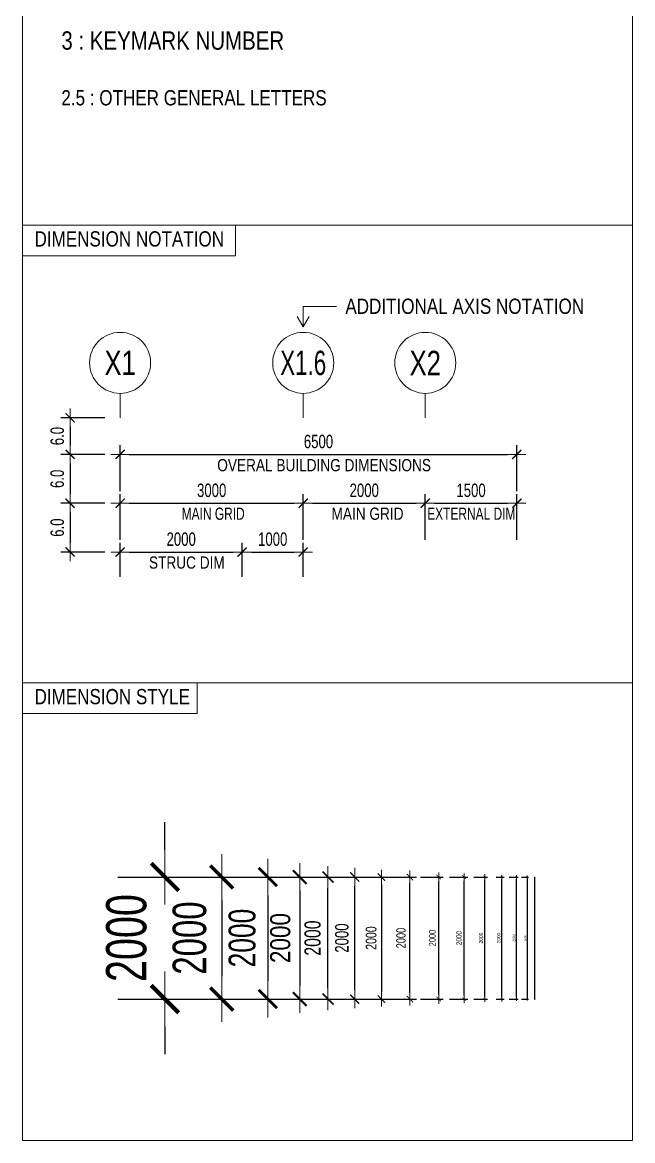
# Model space of a CAD drawing. Header units: millimetres. Extents: x -211477 to 1328726, y -15421 to 98394.
# Drawn here: x -153023 to -143023, y 67457 to 85780 of the extents above; entities that cross this region are included whole.
import ezdxf
from ezdxf.enums import TextEntityAlignment as Align

# ---------------------------------------------------------------- set-up
doc = ezdxf.new("R2010")
doc.units = ezdxf.units.MM
doc.header["$MEASUREMENT"] = 0
doc.linetypes.add('CENTER2', pattern=[1.125, 0.75, -0.125, 0.125, -0.125])
for name, color, linetype, lineweight in [('NDC_FRAME', 7, 'Continuous', 18), ('NDC_S_ANNO', 7, 'Continuous', 20), ('NDC_S_AXIS', 5, 'CENTER2', 13), ('NDC_S_DIM', 1, 'Continuous', 9), ('NDC_S_SYMBOL', 1, 'Continuous', 15), ('NDC_S_TEXT SYMBOL', 7, 'Continuous', 20), ('NDC_S_VN TEXT', 7, 'Continuous', 20)]:
    doc.layers.add(name, color=color, linetype=linetype, lineweight=lineweight)
doc.styles.add('ARIAL', font='arial.ttf', dxfattribs={"width": 0.8})
doc.styles.add('NDC_ANNO', font='', dxfattribs={"width": 0.8})
doc.styles.add('NDC_DIM', font='', dxfattribs={"width": 0.75})
doc.styles.add('NDC_VIE TXT', font='arial.ttf', dxfattribs={"width": 0.8})
doc.styles.get('NDC_ANNO').set_extended_font_data('Dotum')
doc.styles.get('NDC_DIM').set_extended_font_data('Dotum')
doc.dimstyles.new('NDC_dim_100', dxfattribs={"dimscale": 100, "dimtxt": 2.2, "dimasz": 1.5, "dimexe": 1.5, "dimexo": 2.5, "dimgap": 1, "dimtad": 1, "dimdec": 0, "dimzin": 0, "dimdsep": 46, "dimtxsty": 'NDC_DIM', "dimblk": 'DIMMARK', "dimcen": 0.09, "dimdle": 1.2, "dimclrd": 1, "dimclre": 1, "dimclrt": 3, "dimadec": 0, "dimazin": 0, "dimtfac": 1, "dimtdec": 0, "dimtix": 1, "dimtofl": 0, "dimtmove": 0, "dimatfit": 3, "dimfxl": 6, "dimfxlon": 1, "dimtolj": 1, "dimtzin": 0, "dimarcsym": 0})
doc.dimstyles.new('NDC_dim_120', dxfattribs={"dimscale": 120, "dimtxt": 2.2, "dimasz": 1.5, "dimexe": 1.5, "dimexo": 2.5, "dimgap": 1, "dimtad": 1, "dimdec": 0, "dimzin": 0, "dimdsep": 46, "dimtxsty": 'NDC_DIM', "dimblk": 'DIMMARK', "dimcen": 0.09, "dimdle": 1.2, "dimclrd": 1, "dimclre": 1, "dimclrt": 3, "dimadec": 0, "dimazin": 0, "dimtfac": 1, "dimtdec": 0, "dimtix": 1, "dimtofl": 0, "dimtmove": 0, "dimatfit": 3, "dimfxl": 6, "dimfxlon": 1, "dimtolj": 1, "dimtzin": 0, "dimarcsym": 0})
doc.dimstyles.new('NDC_dim_15', dxfattribs={"dimscale": 15, "dimtxt": 2.2, "dimasz": 1.5, "dimexe": 1.5, "dimexo": 2.5, "dimgap": 1, "dimtad": 1, "dimdec": 0, "dimzin": 0, "dimdsep": 46, "dimtxsty": 'NDC_DIM', "dimblk": 'DIMMARK', "dimcen": 0.09, "dimdle": 1.2, "dimclrd": 1, "dimclre": 1, "dimclrt": 3, "dimadec": 0, "dimazin": 0, "dimtfac": 1, "dimtdec": 0, "dimtix": 1, "dimtofl": 0, "dimtmove": 0, "dimatfit": 3, "dimfxl": 6, "dimfxlon": 1, "dimtolj": 1, "dimtzin": 0, "dimarcsym": 0})
doc.dimstyles.new('NDC_dim_150', dxfattribs={"dimscale": 150, "dimtxt": 2.2, "dimasz": 1.5, "dimexe": 1.5, "dimexo": 2.5, "dimgap": 1, "dimtad": 1, "dimdec": 0, "dimzin": 0, "dimdsep": 46, "dimtxsty": 'ARIAL', "dimblk": 'DIMMARK', "dimcen": 0.09, "dimdle": 1.2, "dimclrd": 1, "dimclre": 1, "dimclrt": 3, "dimadec": 0, "dimazin": 0, "dimtfac": 1, "dimtdec": 0, "dimtix": 1, "dimtofl": 0, "dimtmove": 0, "dimatfit": 3, "dimfxl": 4, "dimfxlon": 1, "dimtolj": 1, "dimtzin": 0, "dimarcsym": 0})
doc.dimstyles.new('NDC_dim_20', dxfattribs={"dimscale": 20, "dimtxt": 2.2, "dimasz": 1.5, "dimexe": 1.5, "dimexo": 2.5, "dimgap": 1, "dimtad": 1, "dimdec": 0, "dimzin": 0, "dimdsep": 46, "dimtxsty": 'NDC_DIM', "dimblk": 'DIMMARK', "dimcen": 0.09, "dimdle": 1.2, "dimclrd": 1, "dimclre": 1, "dimclrt": 3, "dimadec": 0, "dimazin": 0, "dimtfac": 1, "dimtdec": 0, "dimtix": 1, "dimtofl": 0, "dimtmove": 0, "dimatfit": 3, "dimfxl": 6, "dimfxlon": 1, "dimtolj": 1, "dimtzin": 0, "dimarcsym": 0})
doc.dimstyles.new('NDC_dim_200', dxfattribs={"dimscale": 200, "dimtxt": 2.2, "dimasz": 1.5, "dimexe": 1.5, "dimexo": 2.5, "dimgap": 1, "dimtad": 1, "dimdec": 0, "dimzin": 0, "dimdsep": 46, "dimtxsty": 'NDC_DIM', "dimblk": 'DIMMARK', "dimcen": 0.09, "dimdle": 1.2, "dimclrd": 1, "dimclre": 1, "dimclrt": 3, "dimadec": 0, "dimazin": 0, "dimtfac": 1, "dimtdec": 0, "dimtix": 1, "dimtofl": 0, "dimtmove": 0, "dimatfit": 3, "dimfxl": 6, "dimfxlon": 1, "dimtolj": 1, "dimtzin": 0, "dimarcsym": 0})
doc.dimstyles.new('NDC_dim_25', dxfattribs={"dimscale": 25, "dimtxt": 2.2, "dimasz": 1.5, "dimexe": 1.5, "dimexo": 2.5, "dimgap": 1, "dimtad": 1, "dimdec": 0, "dimzin": 0, "dimdsep": 46, "dimtxsty": 'ARIAL', "dimblk": 'DIMMARK', "dimcen": 0.09, "dimdle": 1.2, "dimclrd": 1, "dimclre": 1, "dimclrt": 3, "dimadec": 0, "dimazin": 0, "dimtfac": 1, "dimtdec": 0, "dimtix": 1, "dimtofl": 0, "dimtmove": 0, "dimatfit": 3, "dimfxl": 3.75, "dimfxlon": 1, "dimtolj": 1, "dimtzin": 0, "dimarcsym": 0})
doc.dimstyles.new('NDC_dim_250', dxfattribs={"dimscale": 250, "dimtxt": 2.2, "dimasz": 1.5, "dimexe": 1.5, "dimexo": 2.5, "dimgap": 1, "dimtad": 1, "dimdec": 0, "dimzin": 0, "dimdsep": 46, "dimtxsty": 'NDC_DIM', "dimblk": 'DIMMARK', "dimcen": 0.09, "dimdle": 1.2, "dimclrd": 1, "dimclre": 1, "dimclrt": 3, "dimadec": 0, "dimazin": 0, "dimtfac": 1, "dimtdec": 0, "dimtix": 1, "dimtofl": 0, "dimtmove": 0, "dimatfit": 3, "dimfxl": 6, "dimfxlon": 1, "dimtolj": 1, "dimtzin": 0, "dimarcsym": 0})
doc.dimstyles.new('NDC_dim_30', dxfattribs={"dimscale": 30, "dimtxt": 2.2, "dimasz": 1.5, "dimexe": 1.5, "dimexo": 2.5, "dimgap": 1, "dimtad": 1, "dimdec": 0, "dimzin": 0, "dimdsep": 46, "dimtxsty": 'NDC_DIM', "dimblk": 'DIMMARK', "dimcen": 0.09, "dimdle": 1.2, "dimclrd": 1, "dimclre": 1, "dimclrt": 3, "dimadec": 0, "dimazin": 0, "dimtfac": 1, "dimtdec": 0, "dimtix": 1, "dimtofl": 0, "dimtmove": 0, "dimatfit": 3, "dimfxl": 6, "dimfxlon": 1, "dimtolj": 1, "dimtzin": 0, "dimarcsym": 0})
doc.dimstyles.new('NDC_dim_300', dxfattribs={"dimscale": 300, "dimtxt": 2.2, "dimasz": 1.5, "dimexe": 1.5, "dimexo": 2.5, "dimgap": 1, "dimtad": 1, "dimdec": 0, "dimzin": 0, "dimdsep": 46, "dimtxsty": 'NDC_DIM', "dimblk": 'DIMMARK', "dimcen": 0.09, "dimdle": 1.2, "dimclrd": 1, "dimclre": 1, "dimclrt": 3, "dimadec": 0, "dimazin": 0, "dimtfac": 1, "dimtdec": 0, "dimtix": 1, "dimtofl": 0, "dimtmove": 0, "dimatfit": 3, "dimfxl": 6, "dimfxlon": 1, "dimtolj": 1, "dimtzin": 0, "dimarcsym": 0})
doc.dimstyles.new('NDC_dim_40', dxfattribs={"dimscale": 40, "dimtxt": 2.2, "dimasz": 1.5, "dimexe": 1.5, "dimexo": 2.5, "dimgap": 1, "dimtad": 1, "dimdec": 0, "dimzin": 0, "dimdsep": 46, "dimtxsty": 'NDC_DIM', "dimblk": 'DIMMARK', "dimcen": 0.09, "dimdle": 1.2, "dimclrd": 1, "dimclre": 1, "dimclrt": 3, "dimadec": 0, "dimazin": 0, "dimtfac": 1, "dimtdec": 0, "dimtix": 1, "dimtofl": 0, "dimtmove": 0, "dimatfit": 3, "dimfxl": 6, "dimfxlon": 1, "dimtolj": 1, "dimtzin": 0, "dimarcsym": 0})
doc.dimstyles.new('NDC_dim_50', dxfattribs={"dimscale": 50, "dimtxt": 2.2, "dimasz": 1.5, "dimexe": 1.5, "dimexo": 2.5, "dimgap": 1, "dimtad": 1, "dimdec": 0, "dimzin": 0, "dimdsep": 46, "dimtxsty": 'NDC_DIM', "dimblk": 'DIMMARK', "dimcen": 0.09, "dimdle": 1.2, "dimclrd": 1, "dimclre": 1, "dimclrt": 3, "dimadec": 0, "dimazin": 0, "dimtfac": 1, "dimtdec": 0, "dimtix": 1, "dimtofl": 0, "dimtmove": 0, "dimatfit": 3, "dimfxl": 6, "dimfxlon": 1, "dimtolj": 1, "dimtzin": 0, "dimarcsym": 0})
doc.dimstyles.new('NDC_dim_70', dxfattribs={"dimscale": 70, "dimtxt": 2.2, "dimasz": 1.5, "dimexe": 1.5, "dimexo": 2.5, "dimgap": 1, "dimtad": 1, "dimdec": 0, "dimzin": 0, "dimdsep": 46, "dimtxsty": 'NDC_DIM', "dimblk": 'DIMMARK', "dimcen": 0.09, "dimdle": 1.2, "dimclrd": 1, "dimclre": 1, "dimclrt": 3, "dimadec": 0, "dimazin": 0, "dimtfac": 1, "dimtdec": 0, "dimtix": 1, "dimtofl": 0, "dimtmove": 0, "dimatfit": 3, "dimfxl": 6, "dimfxlon": 1, "dimtolj": 1, "dimtzin": 0, "dimarcsym": 0})
doc.dimstyles.new('NDC_dim_80', dxfattribs={"dimscale": 80, "dimtxt": 2.2, "dimasz": 1.5, "dimexe": 1.5, "dimexo": 2.5, "dimgap": 1, "dimtad": 1, "dimdec": 0, "dimzin": 0, "dimdsep": 46, "dimtxsty": 'NDC_DIM', "dimblk": 'DIMMARK', "dimcen": 0.09, "dimdle": 1.2, "dimclrd": 1, "dimclre": 1, "dimclrt": 3, "dimadec": 0, "dimazin": 0, "dimtfac": 1, "dimtdec": 0, "dimtix": 1, "dimtofl": 0, "dimtmove": 0, "dimatfit": 3, "dimfxl": 6, "dimfxlon": 1, "dimtolj": 1, "dimtzin": 0, "dimarcsym": 0})
doc.dimstyles.new('NDC_dim_iso', dxfattribs={"dimtxt": 2.2, "dimasz": 1, "dimexe": 1.5, "dimexo": 2.5, "dimgap": 1, "dimtad": 1, "dimdec": 0, "dimzin": 0, "dimdsep": 46, "dimtxsty": 'NDC_DIM', "dimblk": 'DIMMARK', "dimcen": 0.09, "dimdle": 1.2, "dimclrd": 1, "dimclre": 1, "dimclrt": 3, "dimadec": 0, "dimazin": 0, "dimtfac": 1, "dimtdec": 0, "dimtix": 1, "dimtofl": 0, "dimtmove": 0, "dimatfit": 3, "dimfxl": 6, "dimfxlon": 1, "dimtolj": 1, "dimtzin": 0, "dimarcsym": 0})

# ---------------------------------------------------------------- blocks, each defined once
blk = doc.blocks.new('DIMMARK')
at = {"layer": 'NDC_S_DIM', "color": 1}
blk.add_line((-1.5, 0), (1, 0), dxfattribs=at)
at = {"layer": 'NDC_S_DIM', "color": 2, "const_width": 0.15}
blk.add_lwpolyline([(-0.5, -0.5), (0.5, 0.5)], dxfattribs=at)
blk = doc.blocks.new('*D507')
at = {"layer": 'NDC_S_DIM', "color": 1, "lineweight": -2, "transparency": 16777216}
for p, q in [((-148177, 71776), (-147427, 71776)), ((-147577, 69926), (-147577, 71626)), ((-148177, 69776), (-147427, 69776))]:
    blk.add_line(p, q, dxfattribs=at)
at = {"layer": 'NDC_S_DIM', "color": 1, "lineweight": -2, "transparency": 16777216, "xscale": 150, "yscale": 150, "zscale": 150}
for p, rotation in [((-147577, 71776), 90), ((-147577, 69776), 270)]:
    blk.add_blockref('DIMMARK', p, dxfattribs=dict(at, rotation=rotation))
at = {"layer": 'NDC_S_DIM', "color": 3, "transparency": 16777216, "insert": (-147787, 70776), "char_height": 220, "attachment_point": 5, "rotation": 90, "style": 'NDC_DIM'}
blk.add_mtext('\\A1;2000', dxfattribs=at)
blk = doc.blocks.new('*D508')
at = {"layer": 'NDC_S_DIM', "color": 1, "lineweight": -2, "transparency": 16777216}
for p, q in [((-147092, 71776), (-146567, 71776)), ((-146672, 69881), (-146672, 71671)), ((-147092, 69776), (-146567, 69776))]:
    blk.add_line(p, q, dxfattribs=at)
at = {"layer": 'NDC_S_DIM', "color": 1, "lineweight": -2, "transparency": 16777216, "xscale": 105, "yscale": 105, "zscale": 105}
for p, rotation in [((-146672, 71776), 90), ((-146672, 69776), 270)]:
    blk.add_blockref('DIMMARK', p, dxfattribs=dict(at, rotation=rotation))
at = {"layer": 'NDC_S_DIM', "color": 3, "transparency": 16777216, "insert": (-146819, 70776), "char_height": 154, "attachment_point": 5, "rotation": 90, "style": 'NDC_DIM'}
blk.add_mtext('\\A1;2000', dxfattribs=at)
blk = doc.blocks.new('*D509')
at = {"layer": 'NDC_S_DIM', "color": 1, "lineweight": -2, "transparency": 16777216}
for p, q in [((-146501, 71776), (-146126, 71776)), ((-146201, 69851), (-146201, 71701)), ((-146501, 69776), (-146126, 69776))]:
    blk.add_line(p, q, dxfattribs=at)
at = {"layer": 'NDC_S_DIM', "color": 1, "lineweight": -2, "transparency": 16777216, "xscale": 75, "yscale": 75, "zscale": 75}
for p, rotation in [((-146201, 71776), 90), ((-146201, 69776), 270)]:
    blk.add_blockref('DIMMARK', p, dxfattribs=dict(at, rotation=rotation))
at = {"layer": 'NDC_S_DIM', "color": 3, "transparency": 16777216, "insert": (-146306, 70776), "char_height": 110, "attachment_point": 5, "rotation": 90, "style": 'NDC_DIM'}
blk.add_mtext('\\A1;2000', dxfattribs=at)
blk = doc.blocks.new('*D510')
at = {"layer": 'NDC_S_DIM', "color": 1, "lineweight": -2, "transparency": 16777216}
for p, q in [((-146026, 71776), (-145726, 71776)), ((-145786, 69836), (-145786, 71716)), ((-146026, 69776), (-145726, 69776))]:
    blk.add_line(p, q, dxfattribs=at)
at = {"layer": 'NDC_S_DIM', "color": 1, "lineweight": -2, "transparency": 16777216, "xscale": 60, "yscale": 60, "zscale": 60}
for p, rotation in [((-145786, 71776), 90), ((-145786, 69776), 270)]:
    blk.add_blockref('DIMMARK', p, dxfattribs=dict(at, rotation=rotation))
at = {"layer": 'NDC_S_DIM', "color": 3, "transparency": 16777216, "insert": (-145870, 70776), "char_height": 88, "attachment_point": 5, "rotation": 90, "style": 'NDC_DIM'}
blk.add_mtext('\\A1;2000', dxfattribs=at)
blk = doc.blocks.new('*D511')
at = {"layer": 'NDC_S_DIM', "color": 1, "lineweight": -2, "transparency": 16777216}
for p, q in [((-145626, 71776), (-145401, 71776)), ((-145446, 69821), (-145446, 71731)), ((-145626, 69776), (-145401, 69776))]:
    blk.add_line(p, q, dxfattribs=at)
at = {"layer": 'NDC_S_DIM', "color": 1, "lineweight": -2, "transparency": 16777216, "xscale": 45, "yscale": 45, "zscale": 45}
for p, rotation in [((-145446, 71776), 90), ((-145446, 69776), 270)]:
    blk.add_blockref('DIMMARK', p, dxfattribs=dict(at, rotation=rotation))
at = {"layer": 'NDC_S_DIM', "color": 3, "transparency": 16777216, "insert": (-145509, 70776), "char_height": 66, "attachment_point": 5, "rotation": 90, "style": 'NDC_DIM'}
blk.add_mtext('\\A1;2000', dxfattribs=at)
blk = doc.blocks.new('*D512')
at = {"layer": 'NDC_S_DIM', "color": 1, "lineweight": -2, "transparency": 16777216}
for p, q in [((-145258, 71776), (-145127, 71776)), ((-145165, 69814), (-145165, 71739)), ((-145258, 69776), (-145127, 69776))]:
    blk.add_line(p, q, dxfattribs=at)
at = {"layer": 'NDC_S_DIM', "color": 1, "lineweight": -2, "transparency": 16777216, "xscale": 37.5, "yscale": 37.5, "zscale": 37.5}
for p, rotation in [((-145165, 71776), 90), ((-145165, 69776), 270)]:
    blk.add_blockref('DIMMARK', p, dxfattribs=dict(at, rotation=rotation))
at = {"layer": 'NDC_S_DIM', "color": 3, "transparency": 16777216, "insert": (-145218, 70776), "char_height": 55, "attachment_point": 5, "rotation": 90, "style": 'ARIAL'}
blk.add_mtext('\\A1;2000', dxfattribs=at)
blk = doc.blocks.new('*D513')
at = {"layer": 'NDC_S_DIM', "color": 1, "lineweight": -2, "transparency": 16777216}
for p, q in [((-145047, 71776), (-144897, 71776)), ((-144927, 69806), (-144927, 71746)), ((-145047, 69776), (-144897, 69776))]:
    blk.add_line(p, q, dxfattribs=at)
at = {"layer": 'NDC_S_DIM', "color": 1, "lineweight": -2, "transparency": 16777216, "xscale": 30, "yscale": 30, "zscale": 30}
for p, rotation in [((-144927, 71776), 90), ((-144927, 69776), 270)]:
    blk.add_blockref('DIMMARK', p, dxfattribs=dict(at, rotation=rotation))
at = {"layer": 'NDC_S_DIM', "color": 3, "transparency": 16777216, "insert": (-144969, 70776), "char_height": 44, "attachment_point": 5, "rotation": 90, "style": 'NDC_DIM'}
blk.add_mtext('\\A1;2000', dxfattribs=at)
blk = doc.blocks.new('*D514')
at = {"layer": 'NDC_S_DIM', "color": 1, "lineweight": -2, "transparency": 16777216}
for p, q in [((-144630, 71776), (-144623, 71776)), ((-144624, 69777), (-144624, 71775)), ((-144630, 69776), (-144623, 69776))]:
    blk.add_line(p, q, dxfattribs=at)
for p, rotation in [((-144624, 71776), 90), ((-144624, 69776), 270)]:
    blk.add_blockref('DIMMARK', p, dxfattribs=dict(at, rotation=rotation))
at = {"layer": 'NDC_S_DIM', "color": 3, "transparency": 16777216, "insert": (-144626, 70776), "char_height": 2.2, "attachment_point": 5, "rotation": 90, "style": 'NDC_DIM'}
blk.add_mtext('\\A1;2000', dxfattribs=at)
blk = doc.blocks.new('*D529')
at = {"layer": 'NDC_S_DIM', "color": 1, "lineweight": -2, "transparency": 16777216}
for p, q in [((-149077, 71776), (-148252, 71776)), ((-148477, 71551), (-148477, 70001)), ((-149077, 69776), (-148252, 69776))]:
    blk.add_line(p, q, dxfattribs=at)
at = {"layer": 'NDC_S_DIM', "color": 1, "lineweight": -2, "transparency": 16777216, "xscale": 225, "yscale": 225, "zscale": 225}
for p, rotation in [((-148477, 71776), 90), ((-148477, 69776), 270)]:
    blk.add_blockref('DIMMARK', p, dxfattribs=dict(at, rotation=rotation))
at = {"layer": 'NDC_S_DIM', "color": 3, "transparency": 16777216, "insert": (-148796, 70776), "char_height": 330, "attachment_point": 5, "rotation": 90, "style": 'ARIAL'}
blk.add_mtext('\\A1;2000', dxfattribs=at)
blk = doc.blocks.new('*D530')
at = {"layer": 'NDC_S_DIM', "color": 1, "lineweight": -2, "transparency": 16777216}
for p, q in [((-150201, 71776), (-148701, 71776)), ((-149001, 71476), (-149001, 70076)), ((-150201, 69776), (-148701, 69776))]:
    blk.add_line(p, q, dxfattribs=at)
at = {"layer": 'NDC_S_DIM', "color": 1, "lineweight": -2, "transparency": 16777216, "xscale": 300, "yscale": 300, "zscale": 300}
for p, rotation in [((-149001, 71776), 90), ((-149001, 69776), 270)]:
    blk.add_blockref('DIMMARK', p, dxfattribs=dict(at, rotation=rotation))
at = {"layer": 'NDC_S_DIM', "color": 3, "transparency": 16777216, "insert": (-149421, 70776), "char_height": 440, "attachment_point": 5, "rotation": 90, "style": 'NDC_DIM'}
blk.add_mtext('\\A1;2000', dxfattribs=at)
blk = doc.blocks.new('*D531')
at = {"layer": 'NDC_S_DIM', "color": 1, "lineweight": -2, "transparency": 16777216}
for p, q in [((-144843, 71776), (-144730, 71776)), ((-144753, 71754), (-144753, 69799)), ((-144843, 69776), (-144730, 69776))]:
    blk.add_line(p, q, dxfattribs=at)
at = {"layer": 'NDC_S_DIM', "color": 1, "lineweight": -2, "transparency": 16777216, "xscale": 22.5, "yscale": 22.5, "zscale": 22.5}
for p, rotation in [((-144753, 71776), 90), ((-144753, 69776), 270)]:
    blk.add_blockref('DIMMARK', p, dxfattribs=dict(at, rotation=rotation))
at = {"layer": 'NDC_S_DIM', "color": 3, "transparency": 16777216, "insert": (-144784, 70776), "char_height": 33, "attachment_point": 5, "rotation": 90, "style": 'NDC_DIM'}
blk.add_mtext('\\A1;2000', dxfattribs=at)
blk = doc.blocks.new('*D528')
at = {"layer": 'NDC_S_DIM', "color": 1, "lineweight": -2, "transparency": 16777216}
for p, q in [((-147620, 71776), (-147020, 71776)), ((-147140, 71656), (-147140, 69896)), ((-147620, 69776), (-147020, 69776))]:
    blk.add_line(p, q, dxfattribs=at)
at = {"layer": 'NDC_S_DIM', "color": 1, "lineweight": -2, "transparency": 16777216, "xscale": 120, "yscale": 120, "zscale": 120}
for p, rotation in [((-147140, 71776), 90), ((-147140, 69776), 270)]:
    blk.add_blockref('DIMMARK', p, dxfattribs=dict(at, rotation=rotation))
at = {"layer": 'NDC_S_DIM', "color": 3, "transparency": 16777216, "insert": (-147308, 70776), "char_height": 176, "attachment_point": 5, "rotation": 90, "style": 'NDC_DIM'}
blk.add_mtext('\\A1;2000', dxfattribs=at)
blk = doc.blocks.new('*D524')
at = {"layer": 'NDC_S_DIM', "color": 1, "lineweight": -2, "transparency": 16777216}
for p, q in [((-148735, 71776), (-147835, 71776)), ((-148015, 69956), (-148015, 71596)), ((-148735, 69776), (-147835, 69776))]:
    blk.add_line(p, q, dxfattribs=at)
at = {"layer": 'NDC_S_DIM', "color": 1, "lineweight": -2, "transparency": 16777216, "xscale": 180, "yscale": 180, "zscale": 180}
for p, rotation in [((-148015, 71776), 90), ((-148015, 69776), 270)]:
    blk.add_blockref('DIMMARK', p, dxfattribs=dict(at, rotation=rotation))
at = {"layer": 'NDC_S_DIM', "color": 3, "transparency": 16777216, "insert": (-148267, 70776), "char_height": 264, "attachment_point": 5, "rotation": 90, "style": 'NDC_DIM'}
blk.add_mtext('\\A1;2000', dxfattribs=at)
blk = doc.blocks.new('*D525')
at = {"layer": 'NDC_S_DIM', "color": 1, "lineweight": -2, "transparency": 16777216}
for p, q in [((-150686, 72226), (-150686, 72676)), ((-151458, 71776), (-150236, 71776)), ((-151458, 69776), (-150236, 69776)), ((-150686, 69326), (-150686, 68876))]:
    blk.add_line(p, q, dxfattribs=at)
at = {"layer": 'NDC_S_DIM', "color": 1, "lineweight": -2, "transparency": 16777216, "xscale": 450, "yscale": 450, "zscale": 450}
for p, rotation in [((-150686, 71776), 270), ((-150686, 69776), 90)]:
    blk.add_blockref('DIMMARK', p, dxfattribs=dict(at, rotation=rotation))
at = {"layer": 'NDC_S_DIM', "color": 3, "transparency": 16777216, "insert": (-151317, 70776), "char_height": 660, "attachment_point": 5, "rotation": 90, "style": 'NDC_DIM'}
blk.add_mtext('\\A1;2000', dxfattribs=at)
blk = doc.blocks.new('*D526')
at = {"layer": 'NDC_S_DIM', "color": 1, "lineweight": -2, "transparency": 16777216}
for p, q in [((-151257, 71776), (-149382, 71776)), ((-149757, 71401), (-149757, 70151)), ((-151257, 69776), (-149382, 69776))]:
    blk.add_line(p, q, dxfattribs=at)
at = {"layer": 'NDC_S_DIM', "color": 1, "lineweight": -2, "transparency": 16777216, "xscale": 375, "yscale": 375, "zscale": 375}
for p, rotation in [((-149757, 71776), 90), ((-149757, 69776), 270)]:
    blk.add_blockref('DIMMARK', p, dxfattribs=dict(at, rotation=rotation))
at = {"layer": 'NDC_S_DIM', "color": 3, "transparency": 16777216, "insert": (-150282, 70776), "char_height": 550, "attachment_point": 5, "rotation": 90, "style": 'NDC_DIM'}
blk.add_mtext('\\A1;2000', dxfattribs=at)
blk = doc.blocks.new('*D527')
at = {"layer": 'NDC_S_DIM', "color": 1, "lineweight": -2, "transparency": 16777216}
for p, q in [((-151421, 76695), (-151421, 77251)), ((-149421, 76695), (-149421, 77251)), ((-151271, 77101), (-149571, 77101))]:
    blk.add_line(p, q, dxfattribs=at)
at = {"layer": 'NDC_S_DIM', "color": 1, "lineweight": -2, "transparency": 16777216, "xscale": 150, "yscale": 150, "zscale": 150, "rotation": 180}
blk.add_blockref('DIMMARK', (-151421, 77101), dxfattribs=at)
at = {"layer": 'NDC_S_DIM', "color": 1, "lineweight": -2, "transparency": 16777216, "xscale": 150, "yscale": 150, "zscale": 150}
blk.add_blockref('DIMMARK', (-149421, 77101), dxfattribs=at)
at = {"layer": 'NDC_S_DIM', "color": 3, "transparency": 16777216, "insert": (-150421, 77311), "char_height": 220, "attachment_point": 5, "style": 'NDC_DIM'}
blk.add_mtext('\\A1;2000', dxfattribs=at)
blk = doc.blocks.new('*D516')
at = {"layer": 'NDC_S_DIM', "color": 1, "lineweight": -2, "transparency": 16777216}
for p, q in [((-151421, 77301), (-151421, 78051)), ((-151271, 77901), (-148571, 77901)), ((-148421, 77301), (-148421, 78051))]:
    blk.add_line(p, q, dxfattribs=at)
at = {"layer": 'NDC_S_DIM', "color": 1, "lineweight": -2, "transparency": 16777216, "xscale": 150, "yscale": 150, "zscale": 150, "rotation": 180}
blk.add_blockref('DIMMARK', (-151421, 77901), dxfattribs=at)
at = {"layer": 'NDC_S_DIM', "color": 1, "lineweight": -2, "transparency": 16777216, "xscale": 150, "yscale": 150, "zscale": 150}
blk.add_blockref('DIMMARK', (-148421, 77901), dxfattribs=at)
at = {"layer": 'NDC_S_DIM', "color": 3, "transparency": 16777216, "insert": (-149921, 78111), "char_height": 220, "attachment_point": 5, "style": 'NDC_DIM'}
blk.add_mtext('\\A1;3000', dxfattribs=at)
blk = doc.blocks.new('*D517')
at = {"layer": 'NDC_S_DIM', "color": 1, "lineweight": -2, "transparency": 16777216}
for p, q in [((-151421, 78101), (-151421, 78851)), ((-144921, 78101), (-144921, 78851)), ((-151271, 78701), (-145071, 78701))]:
    blk.add_line(p, q, dxfattribs=at)
at = {"layer": 'NDC_S_DIM', "color": 1, "lineweight": -2, "transparency": 16777216, "xscale": 150, "yscale": 150, "zscale": 150, "rotation": 180}
blk.add_blockref('DIMMARK', (-151421, 78701), dxfattribs=at)
at = {"layer": 'NDC_S_DIM', "color": 1, "lineweight": -2, "transparency": 16777216, "xscale": 150, "yscale": 150, "zscale": 150}
blk.add_blockref('DIMMARK', (-144921, 78701), dxfattribs=at)
at = {"layer": 'NDC_S_DIM', "color": 3, "transparency": 16777216, "insert": (-148171, 78911), "char_height": 220, "attachment_point": 5, "style": 'NDC_DIM'}
blk.add_mtext('\\A1;6500', dxfattribs=at)
blk = doc.blocks.new('*D518')
at = {"layer": 'NDC_S_DIM', "color": 1, "lineweight": -2, "transparency": 16777216}
for p, q in [((-151671, 77901), (-152391, 77901)), ((-152241, 77751), (-152241, 77251)), ((-151671, 77101), (-152391, 77101))]:
    blk.add_line(p, q, dxfattribs=at)
at = {"layer": 'NDC_S_DIM', "color": 1, "lineweight": -2, "transparency": 16777216, "xscale": 150, "yscale": 150, "zscale": 150}
for p, rotation in [((-152241, 77901), 90), ((-152241, 77101), 270)]:
    blk.add_blockref('DIMMARK', p, dxfattribs=dict(at, rotation=rotation))
at = {"layer": 'NDC_S_DIM', "color": 3, "transparency": 16777216, "insert": (-152451, 77501), "char_height": 220, "attachment_point": 5, "rotation": 90, "style": 'NDC_DIM'}
blk.add_mtext('\\A1;6.0', dxfattribs=at)
blk = doc.blocks.new('*D519')
at = {"layer": 'NDC_S_DIM', "color": 1, "lineweight": -2, "transparency": 16777216}
for p, q in [((-151671, 78701), (-152391, 78701)), ((-152241, 78551), (-152241, 78051)), ((-151671, 77901), (-152391, 77901))]:
    blk.add_line(p, q, dxfattribs=at)
at = {"layer": 'NDC_S_DIM', "color": 1, "lineweight": -2, "transparency": 16777216, "xscale": 150, "yscale": 150, "zscale": 150}
for p, rotation in [((-152241, 78701), 90), ((-152241, 77901), 270)]:
    blk.add_blockref('DIMMARK', p, dxfattribs=dict(at, rotation=rotation))
at = {"layer": 'NDC_S_DIM', "color": 3, "transparency": 16777216, "insert": (-152451, 78301), "char_height": 220, "attachment_point": 5, "rotation": 90, "style": 'NDC_DIM'}
blk.add_mtext('\\A1;6.0', dxfattribs=at)
blk = doc.blocks.new('*D520')
at = {"layer": 'NDC_S_DIM', "color": 1, "lineweight": -2, "transparency": 16777216}
for p, q in [((-148421, 77301), (-148421, 78051)), ((-148271, 77901), (-146571, 77901)), ((-146421, 77301), (-146421, 78051))]:
    blk.add_line(p, q, dxfattribs=at)
at = {"layer": 'NDC_S_DIM', "color": 1, "lineweight": -2, "transparency": 16777216, "xscale": 150, "yscale": 150, "zscale": 150, "rotation": 180}
blk.add_blockref('DIMMARK', (-148421, 77901), dxfattribs=at)
at = {"layer": 'NDC_S_DIM', "color": 1, "lineweight": -2, "transparency": 16777216, "xscale": 150, "yscale": 150, "zscale": 150}
blk.add_blockref('DIMMARK', (-146421, 77901), dxfattribs=at)
at = {"layer": 'NDC_S_DIM', "color": 3, "transparency": 16777216, "insert": (-147421, 78111), "char_height": 220, "attachment_point": 5, "style": 'NDC_DIM'}
blk.add_mtext('\\A1;2000', dxfattribs=at)
blk = doc.blocks.new('*D521')
at = {"layer": 'NDC_S_DIM', "color": 1, "lineweight": -2, "transparency": 16777216}
for p, q in [((-146421, 77301), (-146421, 78051)), ((-146271, 77901), (-145071, 77901)), ((-144921, 77301), (-144921, 78051))]:
    blk.add_line(p, q, dxfattribs=at)
at = {"layer": 'NDC_S_DIM', "color": 1, "lineweight": -2, "transparency": 16777216, "xscale": 150, "yscale": 150, "zscale": 150, "rotation": 180}
blk.add_blockref('DIMMARK', (-146421, 77901), dxfattribs=at)
at = {"layer": 'NDC_S_DIM', "color": 1, "lineweight": -2, "transparency": 16777216, "xscale": 150, "yscale": 150, "zscale": 150}
blk.add_blockref('DIMMARK', (-144921, 77901), dxfattribs=at)
at = {"layer": 'NDC_S_DIM', "color": 3, "transparency": 16777216, "insert": (-145671, 78111), "char_height": 220, "attachment_point": 5, "style": 'NDC_DIM'}
blk.add_mtext('\\A1;1500', dxfattribs=at)
blk = doc.blocks.new('*D522')
at = {"layer": 'NDC_S_DIM', "color": 1, "lineweight": -2, "transparency": 16777216}
for p, q in [((-149421, 76695), (-149421, 77251)), ((-148421, 76695), (-148421, 77251)), ((-149271, 77101), (-148571, 77101))]:
    blk.add_line(p, q, dxfattribs=at)
at = {"layer": 'NDC_S_DIM', "color": 1, "lineweight": -2, "transparency": 16777216, "xscale": 150, "yscale": 150, "zscale": 150, "rotation": 180}
blk.add_blockref('DIMMARK', (-149421, 77101), dxfattribs=at)
at = {"layer": 'NDC_S_DIM', "color": 1, "lineweight": -2, "transparency": 16777216, "xscale": 150, "yscale": 150, "zscale": 150}
blk.add_blockref('DIMMARK', (-148421, 77101), dxfattribs=at)
at = {"layer": 'NDC_S_DIM', "color": 3, "transparency": 16777216, "insert": (-148921, 77311), "char_height": 220, "attachment_point": 5, "style": 'NDC_DIM'}
blk.add_mtext('\\A1;1000', dxfattribs=at)
blk = doc.blocks.new('*D523')
at = {"layer": 'NDC_S_DIM', "color": 1, "lineweight": -2, "transparency": 16777216}
for p, q in [((-151671, 79301), (-152391, 79301)), ((-152241, 79151), (-152241, 78851)), ((-151671, 78701), (-152391, 78701))]:
    blk.add_line(p, q, dxfattribs=at)
at = {"layer": 'NDC_S_DIM', "color": 1, "lineweight": -2, "transparency": 16777216, "xscale": 150, "yscale": 150, "zscale": 150}
for p, rotation in [((-152241, 79301), 90), ((-152241, 78701), 270)]:
    blk.add_blockref('DIMMARK', p, dxfattribs=dict(at, rotation=rotation))
at = {"layer": 'NDC_S_DIM', "color": 3, "transparency": 16777216, "insert": (-152451, 79001), "char_height": 220, "attachment_point": 5, "rotation": 90, "style": 'NDC_DIM'}
blk.add_mtext('\\A1;6.0', dxfattribs=at)
blk = doc.blocks.new('*U404')
at = {"layer": 'NDC_S_SYMBOL'}
blk.add_line((0, -5), (0, -9), dxfattribs=at)
blk.add_circle((0, 0), 5, dxfattribs=at)
at = {"layer": 'NDC_S_TEXT SYMBOL', "color": 7, "style": 'NDC_ANNO', "width": 0.8}
blk.add_attdef('GRID', text='', height=4, rotation=180, dxfattribs=at).set_placement((0, 0), align=Align.MIDDLE)

msp = doc.modelspace()

# ---------------------------------------------------------------- linework, layer by layer
at = {"layer": 'NDC_FRAME'}
for p, q in [((-153023.2, 97456.8), (-153023.2, 67456.8)), ((-143023.2, 97456.8), (-143023.2, 67456.8)), ((-153023.2, 82456.8), (-143023.2, 82456.8)), ((-149532.6, 81956.8), (-149532.6, 82456.8)), ((-153023.2, 81956.8), (-149532.6, 81956.8)), ((-153023.2, 74956.8), (-143023.2, 74956.8)), ((-150156.7, 74456.8), (-150156.7, 74956.8)), ((-153023.2, 74456.8), (-150156.7, 74456.8)), ((-153023.2, 67456.8), (-143023.2, 67456.8))]:
    msp.add_line(p, q, dxfattribs=at)
at = {"layer": 'NDC_S_ANNO'}
for p, q in [((-148421.2, 81125.8), (-147878.2, 81125.8)), ((-148421.2, 80789.6), (-148421.2, 81125.8)), ((-148421.2, 80789.6), (-148521.2, 80962.8)), ((-148421.2, 80789.6), (-148321.2, 80962.8))]:
    msp.add_line(p, q, dxfattribs=at)

# ---------------------------------------------------------------- block references
at = {"layer": 'NDC_S_AXIS'}
ref = msp.add_blockref('*U404', (-151421.2, 80201), dxfattribs=dict(at, xscale=100, yscale=100, zscale=100))
ref.add_attrib('GRID', 'X1', dxfattribs={"layer": 'NDC_S_TEXT SYMBOL', "color": 7, "height": 400, "style": 'NDC_ANNO', "width": 0.8}).set_placement((-151421.2, 80201), align=Align.MIDDLE)
ref = msp.add_blockref('*U404', (-148421.2, 80201), dxfattribs=dict(at, xscale=100, yscale=100, zscale=100))
ref.add_attrib('GRID', 'X1.6', dxfattribs={"layer": 'NDC_S_TEXT SYMBOL', "color": 7, "height": 400, "style": 'NDC_ANNO', "width": 0.7}).set_placement((-148421.2, 80201), align=Align.MIDDLE)
ref = msp.add_blockref('*U404', (-146421.2, 80201), dxfattribs=dict(at, xscale=100, yscale=100, zscale=100))
ref.add_attrib('GRID', 'X2', dxfattribs={"layer": 'NDC_S_TEXT SYMBOL', "color": 7, "height": 400, "style": 'NDC_ANNO', "width": 0.8}).set_placement((-146421.2, 80201), align=Align.MIDDLE)

# ---------------------------------------------------------------- texts
at = {"layer": 'NDC_S_VN TEXT', "style": 'NDC_VIE TXT', "width": 0.8}
for s, height, p in [('3 : KEYMARK NUMBER', 300, (-152383.8, 85482.1)), ('2.5 : OTHER GENERAL LETTERS', 250, (-152383.8, 84544.3))]:
    msp.add_text(s, height=height, dxfattribs=at).set_placement(p, align=Align.MIDDLE_LEFT)
at = {"layer": 'NDC_S_VN TEXT', "color": 3, "style": 'NDC_VIE TXT'}
for s, height, width, p in [('DIMENSION NOTATION', 250, 0.8, (-152823.2, 82231.8)), ('ADDITIONAL AXIS NOTATION', 250, 0.8, (-147730.3, 81128.4)), ('OVERAL BUILDING DIMENSIONS', 200, 0.8, (-149829.6, 78524.9)), ('MAIN GRID', 200, 0.7, (-150412.5, 77728.9)), ('MAIN GRID', 200, 0.8, (-147957.1, 77728.9)), ('EXTERNAL DIM', 200, 0.7, (-146389.2, 77728.9)), ('STRUC DIM', 200, 0.8, (-150948.5, 76928.9)), ('DIMENSION STYLE', 250, 0.8, (-152823.2, 74731.8))]:
    msp.add_text(s, height=height, dxfattribs=dict(at, width=width)).set_placement(p, align=Align.MIDDLE_LEFT)

# ---------------------------------------------------------------- dimensions: what is measured, and where the dimension line sits
at = {"layer": 'NDC_S_DIM'}
for base, p1, p2, picture, middle in [((-152241.1, 78701), (-151421.2, 79301), (-151421.2, 78701), '*D523', (-152451.3, 79001)), ((-152241.1, 77901), (-151421.2, 78701), (-151421.2, 77901), '*D519', (-152451.3, 78301)), ((-152241.1, 77101), (-151421.2, 77901), (-151421.2, 77101), '*D518', (-152451.3, 77501))]:
    dim = msp.add_linear_dim(base=base, p1=p1, p2=p2, angle=270, text='6.0', dimstyle='NDC_dim_100', dxfattribs=at)
    dim.commit()
    dim.dimension.update_dxf_attribs({"geometry": picture, "text_midpoint": middle})
for base, p1, p2, picture, middle in [((-144921.2, 78701), (-151421.2, 76445.1), (-144921.2, 76445.1), '*D517', (-148171.2, 78911.1)), ((-148421.2, 77901), (-151421.2, 76445.1), (-148421.2, 76445.1), '*D516', (-149921.2, 78111.1)), ((-146421.2, 77901), (-148421.2, 76445.1), (-146421.2, 76445.1), '*D520', (-147421.2, 78111.1)), ((-144921.2, 77901), (-146421.2, 76445.1), (-144921.2, 76445.1), '*D521', (-145671.2, 78111.1)), ((-149421.2, 77101), (-151421.2, 76445.1), (-149421.2, 76445.1), '*D527', (-150421.2, 77311.1)), ((-148421.2, 77101), (-149421.2, 76445.1), (-148421.2, 76445.1), '*D522', (-148921.2, 77311.1))]:
    dim = msp.add_linear_dim(base=base, p1=p1, p2=p2, dimstyle='NDC_dim_100', dxfattribs=at)
    dim.commit()
    dim.dimension.update_dxf_attribs({"geometry": picture, "text_midpoint": middle})
for base, p1, p2, dimstyle, picture, middle in [((-150686.4, 69776.3), (-152208.2, 71776.3), (-152208.2, 69776.3), 'NDC_dim_300', '*D525', (-151316.9, 70776.3)), ((-149756.9, 69776.3), (-152208.2, 71776.3), (-152208.2, 69776.3), 'NDC_dim_250', '*D526', (-150282.3, 70776.3)), ((-149001.1, 69776.3), (-151263.5, 71776.3), (-151263.5, 69776.3), 'NDC_dim_200', '*D530', (-149421.4, 70776.3)), ((-148477.1, 69776.3), (-151263.5, 71776.3), (-151263.5, 69776.3), 'NDC_dim_150', '*D529', (-148795.6, 70776.3)), ((-148015.1, 71776.3), (-151263.5, 69776.3), (-151263.5, 71776.3), 'NDC_dim_120', '*D524', (-148267.3, 70776.3)), ((-147577.1, 71776.3), (-151263.5, 69776.3), (-151263.5, 71776.3), 'NDC_dim_100', '*D507', (-147787.3, 70776.3)), ((-147139.8, 69776.3), (-151263.5, 71776.3), (-151263.5, 69776.3), 'NDC_dim_80', '*D528', (-147307.9, 70776.3)), ((-146672.3, 71776.3), (-151263.5, 69776.3), (-151263.5, 71776.3), 'NDC_dim_70', '*D508', (-146819.4, 70776.3)), ((-146200.9, 71776.3), (-151263.5, 69776.3), (-151263.5, 71776.3), 'NDC_dim_50', '*D509', (-146306, 70776.3)), ((-145786.3, 71776.3), (-151263.5, 69776.3), (-151263.5, 71776.3), 'NDC_dim_40', '*D510', (-145870.4, 70776.3)), ((-145445.6, 71776.3), (-151263.5, 69776.3), (-151263.5, 71776.3), 'NDC_dim_30', '*D511', (-145508.7, 70776.3)), ((-145164.6, 71776.3), (-151263.5, 69776.3), (-151263.5, 71776.3), 'NDC_dim_25', '*D512', (-145217.7, 70776.3)), ((-144927.3, 71776.3), (-151263.5, 69776.3), (-151263.5, 71776.3), 'NDC_dim_20', '*D513', (-144969.4, 70776.3)), ((-144752.6, 69776.3), (-151263.5, 71776.3), (-151263.5, 69776.3), 'NDC_dim_15', '*D531', (-144784.1, 70776.3)), ((-144624.3, 71776.3), (-151263.5, 69776.3), (-151263.5, 71776.3), 'NDC_dim_iso', '*D514', (-144626.4, 70776.3))]:
    dim = msp.add_linear_dim(base=base, p1=p1, p2=p2, angle=90, dimstyle=dimstyle, dxfattribs=at)
    dim.commit()
    dim.dimension.update_dxf_attribs({"geometry": picture, "text_midpoint": middle})

doc.saveas('drawing.dxf')
